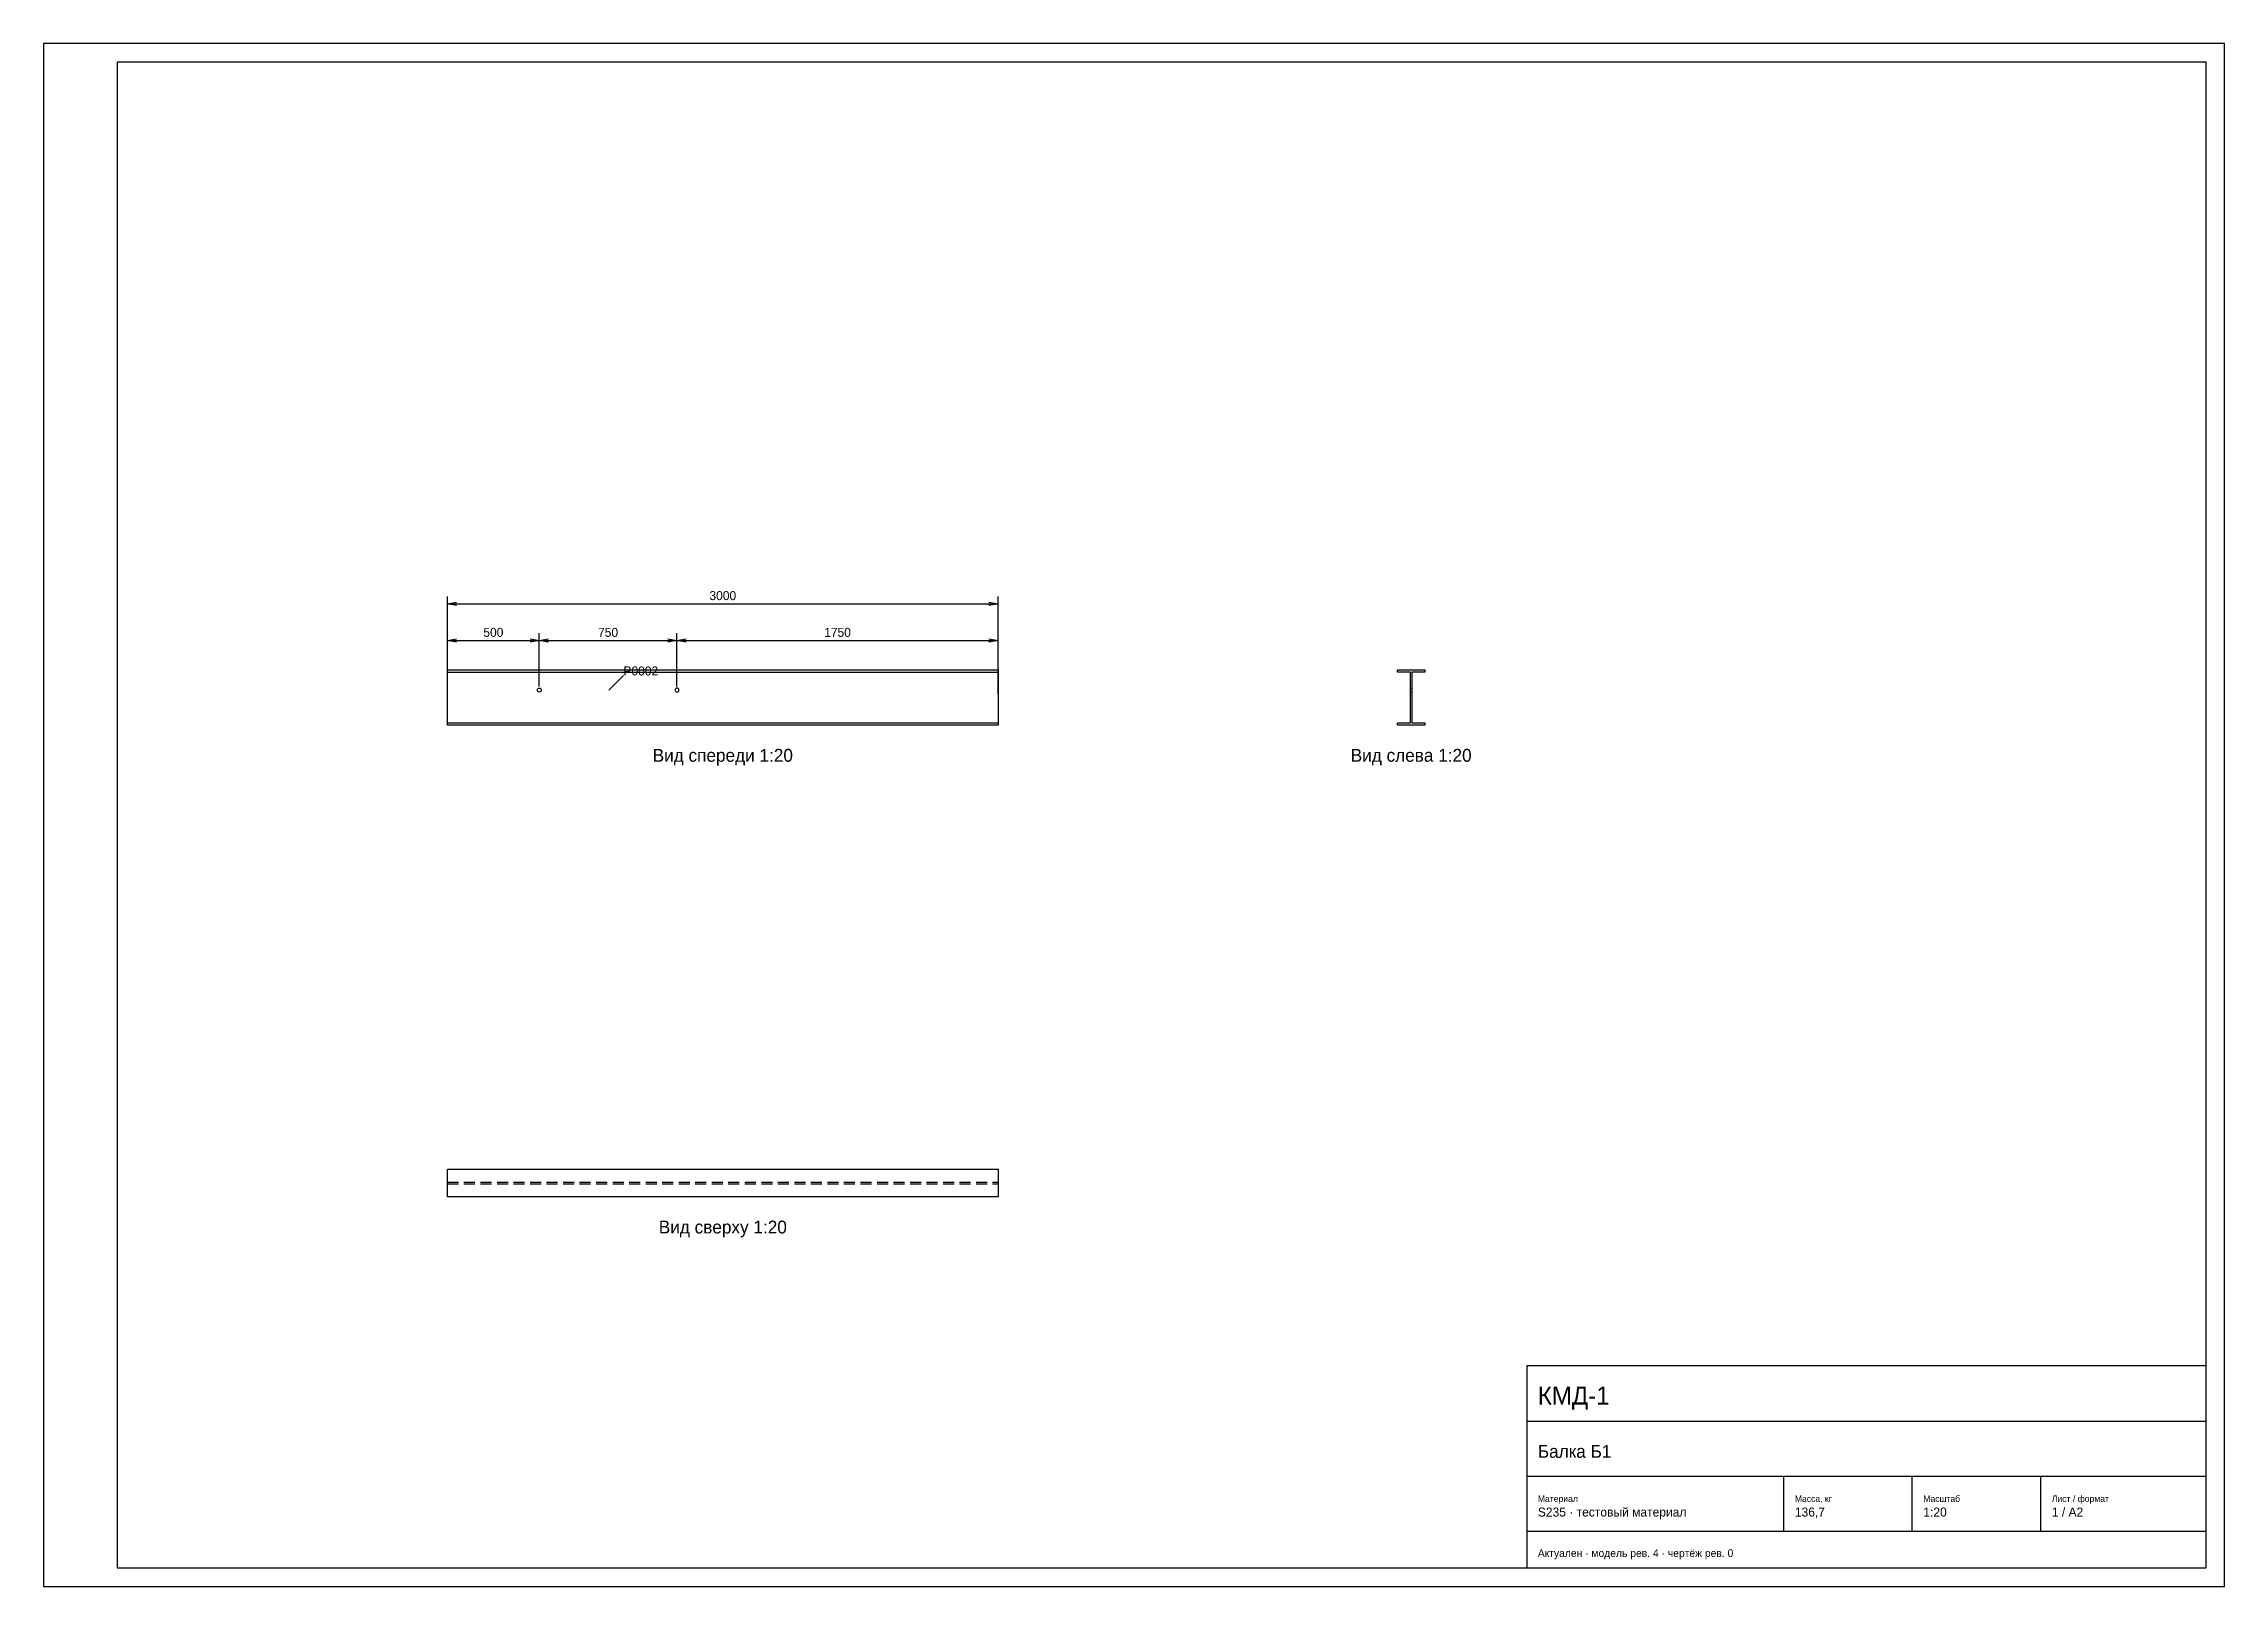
# Model space of a CAD drawing. Header units: millimetres. Extents: x 0 to 594, y 0 to 420.
import ezdxf
from ezdxf.enums import TextEntityAlignment as Align

# ---------------------------------------------------------------- set-up
doc = ezdxf.new("R2010")
doc.units = ezdxf.units.MM
doc.linetypes.add('DASHED', pattern=[4.5, 3, -1.5])
for name, color, linetype in [('OB_FRAME', 7, 'CONTINUOUS'), ('OB_HIDDEN', 8, 'DASHED'), ('OB_TEXT', 7, 'CONTINUOUS'), ('OB_THIN', 3, 'CONTINUOUS'), ('OB_VISIBLE', 7, 'CONTINUOUS')]:
    doc.layers.add(name, color=color, linetype=linetype)

msp = doc.modelspace()

# ---------------------------------------------------------------- linework, layer by layer
at = {"layer": 'OB_FRAME'}
for p, q in [((404, 45), (589, 45)), ((404, 30), (589, 30)), ((404, 15), (589, 15))]:
    msp.add_line(p, q, dxfattribs=at)
for points in [[(20, 5), (589, 5), (589, 415), (20, 415), (20, 5)], [(404, 5), (589, 5), (589, 60), (404, 60), (404, 5)]]:
    msp.add_lwpolyline(points, dxfattribs=at)
at = {"layer": 'OB_HIDDEN'}
for p, q in [((372.3, 244.55), (372.7, 244.55)), ((372.3, 243.45), (372.7, 243.45)), ((110, 110.020507), (260, 110.020507)), ((110, 109.620507), (260, 109.620507))]:
    msp.add_line(p, q, dxfattribs=at)
at = {"layer": 'OB_THIN'}
for p, q in [((110, 243), (110, 269.5)), ((110, 267.5), (260, 267.5)), ((260, 243), (260, 269.5)), ((110, 243), (110, 259.5)), ((110, 257.5), (135, 257.5)), ((135, 245), (135, 259.5)), ((135, 257.5), (172.5, 257.5)), ((172.5, 245), (172.5, 259.5)), ((172.5, 257.5), (260, 257.5)), ((260, 243), (260, 259.5)), ((153.928912, 243.98855), (157.928912, 247.98855)), ((474, 15), (474, 30)), ((509, 15), (509, 30)), ((544, 15), (544, 30))]:
    msp.add_line(p, q, dxfattribs=at)
for points in [[(0, 0), (594, 0), (594, 420), (0, 420), (0, 0)], [(112.5, 267.05), (110, 267.5), (112.5, 267.95)], [(257.5, 267.95), (260, 267.5), (257.5, 267.05)], [(112.5, 257.05), (110, 257.5), (112.5, 257.95)], [(132.5, 257.95), (135, 257.5), (132.5, 257.05)], [(137.5, 257.05), (135, 257.5), (137.5, 257.95)], [(170, 257.95), (172.5, 257.5), (170, 257.05)], [(175, 257.05), (172.5, 257.5), (175, 257.95)], [(257.5, 257.95), (260, 257.5), (257.5, 257.05)]]:
    msp.add_lwpolyline(points, dxfattribs=at)
at = {"layer": 'OB_VISIBLE'}
msp.add_line((110, 248.9), (260, 248.9), dxfattribs=at)
for points in [[(110, 235.10012), (110, 249.5), (260, 249.5), (260, 235.10012)], [(368.75, 234.5), (368.75, 235.1), (372.3, 235.1), (372.3, 248.9), (368.75, 248.9), (368.75, 249.5), (376.25, 249.5), (376.25, 248.9), (372.7, 248.9), (372.7, 235.1), (376.25, 235.1), (376.25, 234.5), (368.75, 234.5)], [(134.450002, 243.998342), (134.491077, 244.208559), (134.609336, 244.387146), (134.786846, 244.507016), (135, 244.55), (135.210093, 244.508292), (135.388322, 244.389495), (135.507657, 244.211624), (135.549998, 244.001658), (135.508923, 243.791441), (135.390664, 243.612854), (135.213154, 243.492984), (135, 243.45), (134.789907, 243.491708), (134.611678, 243.610505), (134.492343, 243.788376), (134.450002, 243.998342)], [(171.950002, 243.998342), (171.992343, 243.788376), (172.111678, 243.610505), (172.292976, 243.49045), (172.503316, 243.45001), (172.713154, 243.492984), (172.890664, 243.612854), (173.008923, 243.791441), (173.049998, 244.001658), (173.006371, 244.214682), (172.885966, 244.391829), (172.707024, 244.50955), (172.496684, 244.54999), (172.286846, 244.507016), (172.109336, 244.387146), (171.991077, 244.208559), (171.950002, 243.998342)], [(110, 234.5), (110, 235.1), (260, 235.1), (260, 234.5), (110, 234.5)], [(110, 106.070507), (110, 113.570507), (260, 113.570507), (260, 106.070507), (110, 106.070507)]]:
    msp.add_lwpolyline(points, dxfattribs=at)

# ---------------------------------------------------------------- texts
at = {"layer": 'OB_TEXT'}
for s, height, p in [('3000', 2.45, (185, 268.5)), ('500', 2.45, (122.5, 258.5)), ('750', 2.45, (153.75, 258.5)), ('1750', 2.45, (216.25, 258.5)), ('Вид спереди 1:20', 3.5, (185, 224.5)), ('Вид слева 1:20', 3.5, (372.5, 224.5)), ('Вид сверху 1:20', 3.5, (185, 96.070507))]:
    msp.add_text(s, height=height, dxfattribs=at).set_placement(p, align=Align.CENTER)
for s, height, p in [('P0002', 2.45, (157.928912, 247.98855)), ('КМД-1', 4.9, (407, 49.5)), ('Балка Б1', 3.5, (407, 35)), ('Материал', 1.75, (407, 23)), ('Масса, кг', 1.75, (477, 23)), ('Масштаб', 1.75, (512, 23)), ('Лист / формат', 1.75, (547, 23)), ('S235 · тестовый материал', 2.45, (407, 19)), ('136,7', 2.45, (477, 19)), ('1:20', 2.45, (512, 19)), ('1 / A2', 2.45, (547, 19)), ('Актуален · модель рев. 4 · чертёж рев. 0', 2.1, (407, 8))]:
    msp.add_text(s, height=height, dxfattribs=at).set_placement(p)

doc.saveas('drawing.dxf')
